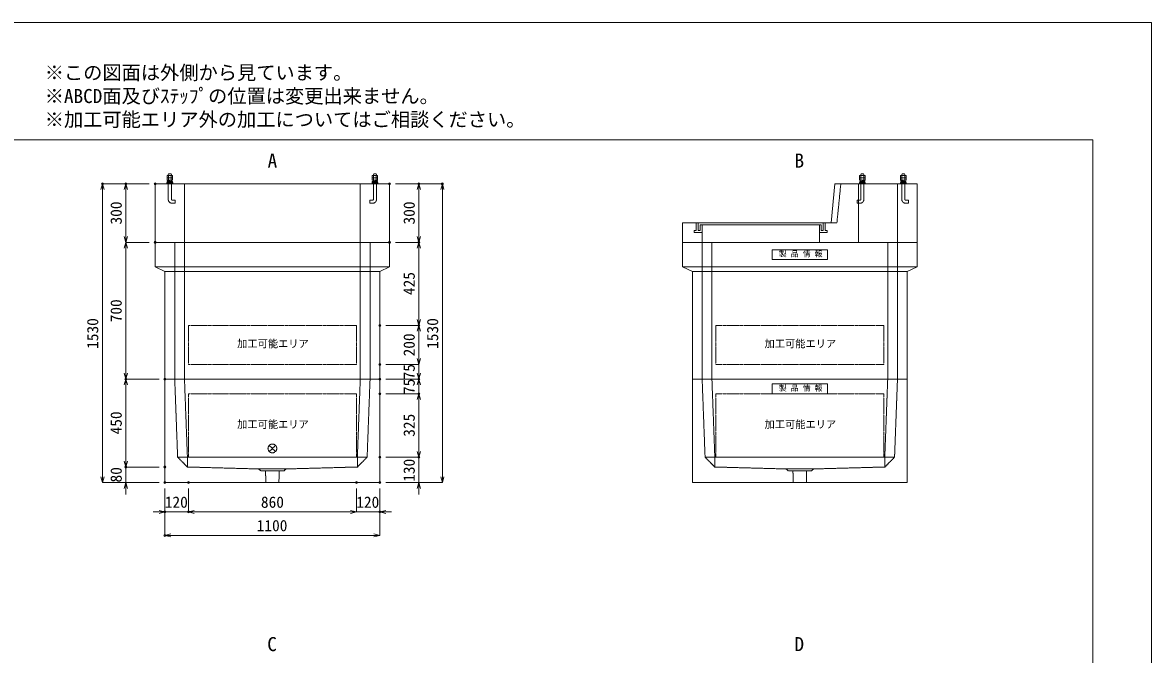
# Model space of a CAD drawing. Units: millimetres, scale not verified. Extents: x -4455 to 4455, y -3150 to 3150.
# Drawn here: x -1324 to 4455, y -84 to 3150 of the extents above; entities that cross this region are included whole.
import ezdxf
from ezdxf.enums import TextEntityAlignment as Align

# ---------------------------------------------------------------- set-up
doc = ezdxf.new("R2010")
doc.units = ezdxf.units.MM
doc.header["$LTSCALE"] = 20
doc.header["$PDMODE"] = 32
doc.header["$PDSIZE"] = 10
doc.linetypes.add('LONG_DASHED1', pattern=[7, 6, -1])
doc.linetypes.add('LONG_DOUBLE_CHAIN', pattern=[21.8, 18, -1, 0.6, -0.6, 0.6, -1])
for name, color, linetype, lineweight in [('0-0_D-TTL', 7, 'Continuous', 9), ('0-1_Defpoints', 7, 'Continuous', 9), ('0-3_D-TTL-TXT', 7, 'Continuous', 9), ('0-4_D-STR-TXT', 7, 'Continuous', 9), ('0-5_D-STR-DIM', 3, 'Continuous', 9), ('0-6_0', 7, 'Continuous', 9), ('0-7_D-STR', 7, 'Continuous', 9), ('0-8_D-STR-STR5', 1, 'LONG_DOUBLE_CHAIN', 9), ('0-9_D-STR-STR1', 7, 'LONG_DASHED1', 9), ('0-B_D-STR-STR2', 1, 'Continuous', 9), ('0-C_D-STR-STR4', 134, 'LONG_DASHED1', 9)]:
    doc.layers.add(name, color=color, linetype=linetype, lineweight=lineweight)
doc.styles.add('ＭＳ ゴシック', font='')
doc.styles.get('ＭＳ ゴシック').set_extended_font_data('MS Gothic')

# ---------------------------------------------------------------- blocks, each defined once
blk = doc.blocks.new('A$C4DE05FD1')
at = {"layer": '0-0_D-TTL', "color": 134}
for p, q in [((4000, 76000), (114800, 76000)), ((114800, 76000), (114800, 4000))]:
    blk.add_line(p, q, dxfattribs=at)
at = {"layer": '0-1_Defpoints', "color": 134}
for p, q in [((0, 84000), (118800, 84000)), ((118800, 84000), (118800, 0))]:
    blk.add_line(p, q, dxfattribs=at)
at = {"layer": '0-3_D-TTL-TXT', "style": 'ＭＳ ゴシック'}
for s, p in [('※この図面は外側から見ています。', (43260.9, 79815.7)), ('※ABCD面及びｽﾃｯﾌﾟの位置は変更出来ません。', (43260.9, 78215.7)), ('※加工可能エリア外の加工についてはご相談ください。', (43260.9, 76615.7))]:
    blk.add_text(s, height=962.2, dxfattribs=at).set_placement(p, align=Align.BOTTOM_LEFT)
blk = doc.blocks.new('_Open30')
at = {"layer": '0-6_0'}
blk.add_line((0, 0), (-20, 0), dxfattribs=at)
blk.add_lwpolyline([(-20, 5.36), (0, 0), (-20, -5.36)], dxfattribs=at)
blk = doc.blocks.new('A$C31CA379A')
at = {"layer": '0-4_D-STR-TXT', "style": 'ＭＳ ゴシック'}
for s, p in [('A', (-325.9, -2190.5)), ('B', (35638.6, -2190.5)), ('C', (-351.4, -35190.5)), ('D', (35638.6, -35190.5))]:
    blk.add_text(s, height=962.2, dxfattribs=at).set_placement(p, align=Align.BOTTOM_LEFT)
blk = doc.blocks.new('A$C737D46CD')
at = {"layer": '0-9_D-STR-STR1', "linetype": 'Continuous'}
blk.add_lwpolyline([(-2820, 0), (2820, 0), (2820, -1000), (-2820, -1000)], close=True, dxfattribs=at)
at = {"layer": '0-9_D-STR-STR1', "style": 'ＭＳ ゴシック'}
blk.add_text('製 品 情 報', height=577.3, dxfattribs=at).set_placement((-2149.6, -882.5), align=Align.BOTTOM_LEFT)
blk = doc.blocks.new('A$C19F174D8')
at = {"layer": '0-7_D-STR', "linetype": 'LONG_DASHED1'}
for p, q in [((-10000, 0), (-9700, -8000)), ((-9000, 0), (-8700, -8000)), ((9000, 0), (8700, -8000)), ((10000, 0), (9700, -8000)), ((-8700, -9000), (-9700, -8000)), ((9700, -8000), (-9700, -8000)), ((-8700, -9000), (-8700, -8000)), ((8700, -9000), (9700, -8000)), ((8700, -9000), (8700, -8000)), ((-8700, -9000), (-1400, -9200)), ((1400, -9200), (-1400, -9200)), ((-1200, -9380), (-1400, -9200)), ((1200, -9380), (1400, -9200)), ((8700, -9000), (1400, -9200)), ((1200, -9380), (-1200, -9380)), ((-666, -10600), (-705, -9380)), ((666, -10600), (705, -9380))]:
    blk.add_line(p, q, dxfattribs=at)
at = {"layer": '0-7_D-STR'}
for p, q in [((11000, -10600), (11000, 0)), ((-11000, -10600), (11000, -10600))]:
    blk.add_line(p, q, dxfattribs=at)
blk.add_lwpolyline([(-11000, -10600), (-11000, 0), (11000, 0)], dxfattribs=at)
at = {"layer": '0-8_D-STR-STR5'}
for p, q in [((8600, -1500), (8600, -8000)), ((8600, -8000), (-8600, -8000))]:
    blk.add_line(p, q, dxfattribs=at)
blk.add_lwpolyline([(8600, -1500), (-8600, -1500), (-8600, -8000)], dxfattribs=at)
at = {"layer": '0-9_D-STR-STR1'}
blk.add_blockref('A$C737D46CD', (0, -500), dxfattribs=at)
blk = doc.blocks.new('A$C44C4220A')
at = {"layer": '0-B_D-STR-STR2'}
for p, q in [((-160, -40), (-120, 0)), ((-120, 0), (120, 0)), ((160, -40), (120, 0)), ((-277.1, -167.2), (-230, -140)), ((-277.1, -390), (-277.1, -167.2)), ((-277.1, -417.2), (-230, -390)), ((-277.1, -390), (277.1, -390)), ((-277.1, -640), (-277.1, -417.2)), ((-277.1, -640), (277.1, -640)), ((-270, -777.1), (-270, -817.1)), ((-252.7, -757.3), (-160, -744.8)), ((-250, -757.1), (-20, -744.3)), ((-250, -837.1), (-20, -824.3)), ((-160, -140), (-160, -40)), ((-160, -752.1), (-160, -640)), ((-160, -880.6), (-160, -832.1)), ((-160, -1000), (-160, -930.6)), ((-138.6, -640), (-138.6, -140)), ((-20, -744.3), (-20, -824.3)), ((20, -674.4), (248.9, -687.2)), ((20, -674.4), (20, -754.4)), ((20, -754.4), (248.9, -767.2)), ((138.6, -640), (138.6, -140)), ((160, -140), (160, -40)), ((160, -682.2), (160, -640)), ((160, -880.6), (160, -762.3)), ((160, -780), (248.9, -767.2)), ((160, -1000), (160, -930.6)), ((268.9, -706.8), (268.9, -747.2)), ((277.1, -390), (277.1, -167.2)), ((277.1, -640), (277.1, -417.2))]:
    blk.add_line(p, q, dxfattribs=at)
at = {"layer": '0-B_D-STR-STR2', "linetype": 'LONG_DASHED1'}
for p, q in [((-160, -1000), (-160, -2600)), ((160, -1000), (160, -2600)), ((-540, -2680), (-240, -2680))]:
    blk.add_line(p, q, dxfattribs=at)
at = {"layer": '0-B_D-STR-STR2'}
blk.add_lwpolyline([(-300, -880.6), (300, -880.6), (300, -930.6), (-300, -930.6)], close=True, dxfattribs=at)
for points in [[(277.1, -167.2), (230, -140), (-230, -140)], [(277.1, -417.2), (230, -390), (-230, -390)]]:
    blk.add_lwpolyline(points, dxfattribs=at)
at = {"layer": '0-B_D-STR-STR2', "linetype": 'LONG_DASHED1'}
blk.add_lwpolyline([(-540, -2680), (-540, -3000), (-240, -3000)], dxfattribs=at)
at = {"layer": '0-B_D-STR-STR2'}
for centre, start, end in [((-250, -777.1), 90, 180), ((-250, -817.1), 180, 270), ((248.9, -707.2), 0, 90), ((248.9, -747.2), 270, 0)]:
    blk.add_arc(centre, 20, start, end, dxfattribs=at)
at = {"layer": '0-B_D-STR-STR2', "linetype": 'LONG_DASHED1'}
for radius in [400, 80]:
    blk.add_arc((-240, -2600), radius, 270, 0, dxfattribs=at)
blk = doc.blocks.new('A$C1CB640C4')
at = {"layer": '0-7_D-STR'}
for p, q in [((3200, 2000), (3576.1, 6000)), ((3576.1, 6000), (12000, 6000)), ((12000, 0), (12000, 6000)), ((-12000, 2000), (3200, 2000)), ((-12000, 0), (-12000, 2000)), ((12000, 0), (-12000, 0))]:
    blk.add_line(p, q, dxfattribs=at)
at = {"layer": '0-7_D-STR', "linetype": 'LONG_DASHED1'}
for p, q in [((3800, 2000), (4200, 6000)), ((6000, 0), (6000, 6000)), ((10000, 0), (10000, 6000)), ((-10000, 0), (-10000, 1800)), ((2000, 1800), (2000, 0)), ((3200, 2000), (3800, 2000))]:
    blk.add_line(p, q, dxfattribs=at)
at = {"layer": '0-C_D-STR-STR4'}
for points in [[(-10600, 2000), (-10600, 1200), (-10800, 1200), (-10800, 1000), (-10000, 1000)], [(-10000, 1800), (-10200, 1800), (-10200, 1200), (-10400, 1200), (-10400, 2000)], [(-10000, 1800), (2000, 1800), (2200, 1800)], [(2600, 2000), (2600, 1200), (2800, 1200), (2800, 1000), (2000, 1000)], [(2200, 1800), (2200, 1200), (2400, 1200), (2400, 2000)]]:
    blk.add_lwpolyline(points, dxfattribs=at)
at = {"layer": '0-7_D-STR'}
blk.add_blockref('A$C44C4220A', (6400, 7000), dxfattribs=at)
at = {"layer": '0-7_D-STR', "xscale": -1}
blk.add_blockref('A$C44C4220A', (10600, 7000), dxfattribs=at)
blk = doc.blocks.new('A$C5E7F35E6')
at = {"layer": '0-7_D-STR'}
for p, q in [((-12000, 6000), (12000, 6000)), ((-12000, 6000), (-12000, 0)), ((12000, 6000), (12000, 0)), ((-12000, 0), (12000, 0))]:
    blk.add_line(p, q, dxfattribs=at)
at = {"layer": '0-7_D-STR', "linetype": 'LONG_DASHED1'}
for p, q in [((-9000, 6000), (-9000, 0)), ((9000, 6000), (9000, 0))]:
    blk.add_line(p, q, dxfattribs=at)
at = {"layer": '0-7_D-STR', "xscale": -1}
blk.add_blockref('A$C44C4220A', (-10500, 7000), dxfattribs=at)
at = {"layer": '0-7_D-STR'}
blk.add_blockref('A$C44C4220A', (10500, 7000), dxfattribs=at)
blk = doc.blocks.new('A$C43537a1f')
at = {"layer": '0-7_D-STR'}
for p, q in [((12000, 14000), (-12000, 14000)), ((-12000, 11500), (-12000, 14000)), ((12000, 11500), (12000, 14000)), ((-12000, 11500), (-11000, 11000)), ((-12000, 11500), (12000, 11500)), ((-11000, 0), (-11000, 11000)), ((11000, 11000), (-11000, 11000)), ((12000, 11500), (11000, 11000)), ((11000, 0), (11000, 11000)), ((11000, 0), (-11000, 0))]:
    blk.add_line(p, q, dxfattribs=at)
at = {"layer": '0-7_D-STR', "linetype": 'LONG_DASHED1'}
for p, q in [((-10000, 14000), (-10000, 0)), ((-9000, 14000), (-9000, 0)), ((9000, 14000), (9000, 0)), ((10000, 14000), (10000, 0))]:
    blk.add_line(p, q, dxfattribs=at)
at = {"layer": '0-8_D-STR-STR5'}
for p, q in [((8600, 5500), (8600, 1500)), ((8600, 1500), (-8600, 1500))]:
    blk.add_line(p, q, dxfattribs=at)
blk.add_lwpolyline([(8600, 5500), (-8600, 5500), (-8600, 1500)], dxfattribs=at)
blk = doc.blocks.new('A$C82063184')
at = {"layer": '0-7_D-STR'}
for p, q in [((12000, 14000), (-12000, 14000)), ((-12000, 11500), (-12000, 14000)), ((12000, 11500), (12000, 14000)), ((-12000, 11500), (-11000, 11000)), ((-12000, 11500), (12000, 11500)), ((-11000, 0), (-11000, 11000)), ((11000, 11000), (-11000, 11000)), ((12000, 11500), (11000, 11000)), ((11000, 0), (11000, 11000)), ((11000, 0), (-11000, 0))]:
    blk.add_line(p, q, dxfattribs=at)
at = {"layer": '0-7_D-STR', "linetype": 'LONG_DASHED1'}
for p, q in [((-10000, 14000), (-10000, 0)), ((-9000, 14000), (-9000, 0)), ((9000, 14000), (9000, 0)), ((10000, 14000), (10000, 0))]:
    blk.add_line(p, q, dxfattribs=at)
at = {"layer": '0-8_D-STR-STR5'}
for p, q in [((8600, 5500), (8600, 1500)), ((8600, 1500), (-8600, 1500))]:
    blk.add_line(p, q, dxfattribs=at)
blk.add_lwpolyline([(8600, 5500), (-8600, 5500), (-8600, 1529)], dxfattribs=at)
at = {"layer": '0-9_D-STR-STR1'}
blk.add_blockref('A$C737D46CD', (0, 13250), dxfattribs=at)
blk = doc.blocks.new('A$C6F5C57E3')
at = {"layer": '0-7_D-STR', "linetype": 'LONG_DASHED1'}
for p, q in [((-10000, 0), (-9700, -8000)), ((-9000, 0), (-8700, -8000)), ((9000, 0), (8700, -8000)), ((10000, 0), (9700, -8000)), ((-8700, -9000), (-9700, -8000)), ((9700, -8000), (-9700, -8000)), ((-8700, -9000), (-8700, -8000)), ((8700, -9000), (9700, -8000)), ((8700, -9000), (8700, -8000)), ((-8700, -9000), (-1400, -9200)), ((1400, -9200), (-1400, -9200)), ((-1200, -9380), (-1400, -9200)), ((1200, -9380), (1400, -9200)), ((8700, -9000), (1400, -9200)), ((1200, -9380), (-1200, -9380)), ((-666, -10600), (-705, -9380)), ((666, -10600), (705, -9380))]:
    blk.add_line(p, q, dxfattribs=at)
at = {"layer": '0-7_D-STR'}
for p, q in [((11000, -10600), (11000, 0)), ((-11000, -10600), (11000, -10600))]:
    blk.add_line(p, q, dxfattribs=at)
blk.add_lwpolyline([(-11000, -10600), (-11000, 0), (11000, 0)], dxfattribs=at)
at = {"layer": '0-8_D-STR-STR5'}
for p, q in [((-8600, -1500), (-8600, -8000)), ((8600, -1500), (-8600, -1500)), ((8600, -1500), (8600, -8000)), ((8600, -8000), (-8600, -8000))]:
    blk.add_line(p, q, dxfattribs=at)
blk = doc.blocks.new('A$C1C640AAB')
at = {"layer": '0-8_D-STR-STR5'}
for p, q in [((-318.2, -318.2), (318.2, 318.2)), ((-318.2, 318.2), (318.2, -318.2))]:
    blk.add_line(p, q, dxfattribs=at)
blk.add_circle((0, 0), 450, dxfattribs=at)
blk = doc.blocks.new('A$Ca013d012')
at = {"layer": '0-7_D-STR'}
blk.add_blockref('A$C6F5C57E3', (0, 0), dxfattribs=at)
at = {"layer": '0-8_D-STR-STR5'}
blk.add_blockref('A$C1C640AAB', (0, -7100), dxfattribs=at)

msp = doc.modelspace()

# ---------------------------------------------------------------- linework, layer by layer
at = {"layer": '0-1_Defpoints'}
for p in [(-915, 2325), (-795, 2325), (-645, 2325), (555, 2325), (705, 2325), (825, 2325), (-645, 2025), (555, 2025), (555, 2025), (705, 2025), (505, 1600), (705, 1600), (505, 1400), (-795, 1325), (-595, 1325), (505, 1325), (505, 1325), (705, 1325), (505, 1250), (705, 1250), (505, 925), (705, 925), (-795, 875), (-595, 875), (-595, 795), (-595, 795), (-475, 795), (385, 795), (505, 795), (505, 795), (-595, 645), (-475, 645), (505, 645), (-595, 525)]:
    msp.add_point(p, dxfattribs=at)
at = {"layer": '0-5_D-STR-DIM'}
for p, q in [((-675, 2325), (-915, 2325)), ((-675, 2325), (-795, 2325)), ((585, 2325), (705, 2325)), ((585, 2325), (825, 2325)), ((-915, 825), (-915, 2295)), ((-795, 2055), (-795, 2295)), ((705, 2055), (705, 2295)), ((825, 825), (825, 2295)), ((-675, 2025), (-795, 2025)), ((-675, 2025), (-795, 2025)), ((585, 2025), (705, 2025)), ((585, 2025), (705, 2025)), ((-795, 1995), (-795, 1355)), ((705, 1630), (705, 1995)), ((535, 1600), (705, 1600)), ((535, 1600), (705, 1600)), ((705, 1430), (705, 1570)), ((705, 1430), (705, 1460)), ((535, 1400), (705, 1400)), ((535, 1400), (705, 1400)), ((705, 1400), (705, 1325)), ((705, 1355), (705, 1385)), ((-625, 1325), (-795, 1325)), ((-625, 1325), (-795, 1325)), ((-795, 905), (-795, 1295)), ((535, 1325), (705, 1325)), ((535, 1325), (705, 1325)), ((705, 1325), (705, 1250)), ((705, 1295), (705, 1265)), ((535, 1250), (705, 1250)), ((535, 1250), (705, 1250)), ((705, 955), (705, 1220)), ((705, 1220), (705, 1190)), ((705, 955), (705, 985)), ((-795, 905), (-795, 935)), ((535, 925), (705, 925)), ((535, 925), (705, 925)), ((705, 795), (705, 925)), ((-625, 875), (-795, 875)), ((-795, 795), (-795, 875)), ((-625, 875), (-795, 875)), ((-625, 795), (-915, 795)), ((-625, 795), (-795, 795)), ((-795, 765), (-795, 735)), ((-595, 765), (-595, 525)), ((-595, 765), (-595, 645)), ((-475, 765), (-475, 645)), ((-475, 765), (-475, 645)), ((385, 765), (385, 645)), ((385, 765), (385, 645)), ((505, 765), (505, 645)), ((505, 765), (505, 525)), ((535, 795), (705, 795)), ((535, 795), (825, 795)), ((705, 765), (705, 735)), ((-625, 645), (-655, 645)), ((-475, 645), (-595, 645)), ((355, 645), (-445, 645)), ((-445, 645), (-415, 645)), ((355, 645), (325, 645)), ((385, 645), (505, 645)), ((535, 645), (565, 645)), ((475, 525), (-565, 525))]:
    msp.add_line(p, q, dxfattribs=at)

# ---------------------------------------------------------------- block references
at = {"layer": '0-0_D-TTL', "xscale": 0.075, "yscale": 0.075}
msp.add_blockref('A$C4DE05FD1', (-4455, -3150), dxfattribs=at)
at = {"layer": '0-4_D-STR-TXT', "xscale": 0.075, "yscale": 0.075}
msp.add_blockref('A$C31CA379A', (-45, 2550), dxfattribs=at)
at = {"layer": '0-5_D-STR-DIM', "xscale": 1.5, "yscale": 1.5}
for p, rotation in [((-915, 2325), 90), ((-795, 2325), 90), ((705, 2325), 90), ((825, 2325), 90), ((-795, 2025), 270), ((-795, 2025), 90), ((705, 2025), 270), ((705, 2025), 90), ((705, 1600), 270), ((705, 1600), 90), ((705, 1400), 270), ((705, 1400), 270), ((-795, 1325), 270), ((705, 1325), 270), ((-795, 1325), 90), ((705, 1325), 90), ((705, 1250), 90), ((705, 1250), 90), ((705, 925), 270), ((705, 925), 270), ((-795, 875), 270), ((-795, 875), 270), ((-915, 795), 270), ((825, 795), 270), ((-795, 795), 90), ((705, 795), 90), ((-475, 645), 180), ((-475, 645), 180), ((505, 645), 180), ((-595, 525), 180)]:
    msp.add_blockref('_Open30', p, dxfattribs=dict(at, rotation=rotation))
for p in [(-595, 645), (385, 645), (385, 645), (505, 525)]:
    msp.add_blockref('_Open30', p, dxfattribs=at)
at = {"layer": '0-7_D-STR', "xscale": 0.05, "yscale": 0.05}
for name, p in [('A$C5E7F35E6', (-45, 2025)), ('A$C1CB640C4', (2655, 2025)), ('A$C43537a1f', (-45, 1325)), ('A$C82063184', (2655, 1325)), ('A$Ca013d012', (-45, 1325)), ('A$C19F174D8', (2655, 1325))]:
    msp.add_blockref(name, p, dxfattribs=at)

# ---------------------------------------------------------------- texts
at = {"layer": '0-5_D-STR-DIM', "style": 'ＭＳ ゴシック'}
for s, p in [('300', (-798.9, 2116.35)), ('300', (701.1, 2116.35)), ('425', (701.1, 1755.08)), ('700', (-798.9, 1615.6)), ('1530', (-918.9, 1479.72)), ('1530', (821.1, 1479.72)), ('200', (701.1, 1441.2)), ('75', (701.1, 1323.38)), ('75', (701.1, 1248.38)), ('450', (-798.9, 1041.8)), ('325', (701.1, 1029.63)), ('80', (-798.9, 795.85)), ('130', (701.1, 799.22))]:
    msp.add_text(s, height=57.77, rotation=90, dxfattribs=at).set_placement(p, align=Align.BOTTOM_LEFT)
for s, p in [('120', (-595.78, 648.9)), ('860', (-103.65, 648.9)), ('120', (384.22, 648.9)), ('1100', (-125.28, 528.9))]:
    msp.add_text(s, height=57.77, dxfattribs=at).set_placement(p, align=Align.BOTTOM_LEFT)
at = {"layer": '0-8_D-STR-STR5', "style": 'ＭＳ ゴシック'}
for p in [(-225.48, 1475.47), (2474.52, 1475.47), (-225.48, 1062.48), (2474.52, 1062.48)]:
    msp.add_text('加工可能エリア', height=38.42, dxfattribs=at).set_placement(p, align=Align.BOTTOM_LEFT)

doc.saveas('drawing.dxf')
